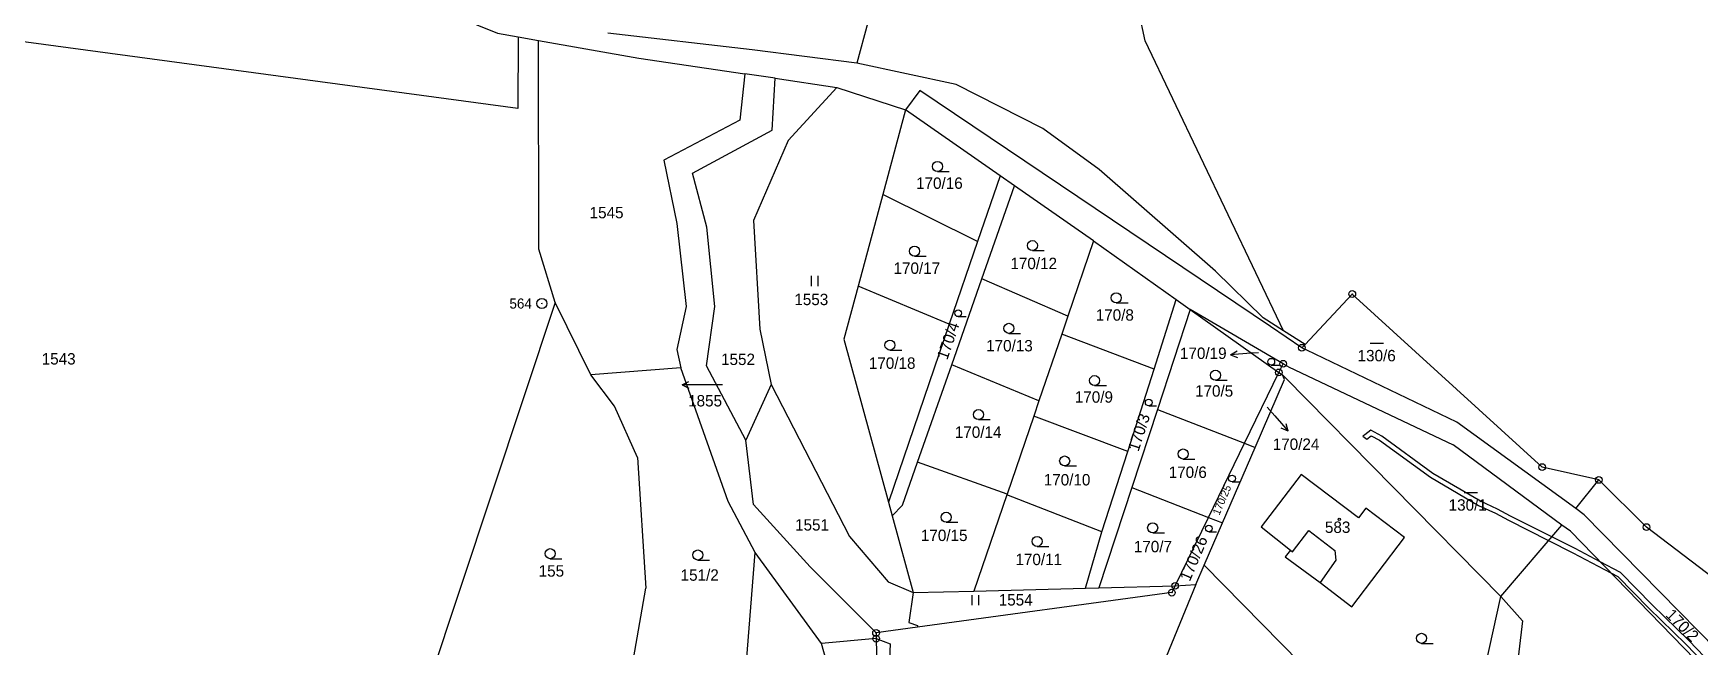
# Model space of a CAD drawing. Extents: x -820725 to -814908, y -1038210 to -1035296.
# Drawn here: x -817843 to -817594.6, y -1036816.1 to -1036724.6 of the extents above; entities that cross this region are included whole.
import ezdxf
from ezdxf.enums import TextEntityAlignment as Align

# ---------------------------------------------------------------- set-up
doc = ezdxf.new("R2010")
doc.units = 0
doc.header["$MEASUREMENT"] = 0
doc.linetypes.add('0_051C', pattern=[0])
for name, color, linetype in [('101', 1, 'CONTINUOUS'), ('1016', 1, 'CONTINUOUS'), ('1029', 1, 'CONTINUOUS'), ('105', 1, 'CONTINUOUS'), ('18', 1, 'CONTINUOUS'), ('21800', 1, 'CONTINUOUS'), ('21900', 1, 'CONTINUOUS'), ('23700', 1, 'CONTINUOUS'), ('304', 1, 'CONTINUOUS'), ('306', 1, 'CONTINUOUS'), ('404', 1, 'CONTINUOUS'), ('802', 1, 'CONTINUOUS'), ('804', 1, 'CONTINUOUS')]:
    doc.layers.add(name, color=color, linetype=linetype)

# ---------------------------------------------------------------- blocks, each defined once
blk = doc.blocks.new('4_02$0')
at = {"layer": '404', "color": 255, "linetype": 'Continuous'}
blk.add_circle((-0.01, 0), 0.175, dxfattribs=at)
blk = doc.blocks.new('1029$1')
at = {"layer": '1029', "color": 6, "linetype": 'Continuous'}
for p, q in [((0, 3), (-0.5, 2)), ((0, 0), (0, 3)), ((0, 3), (0.5, 2))]:
    blk.add_line(p, q, dxfattribs=at)
blk = doc.blocks.new('8_02$6')
at = {"layer": '802', "color": 255, "linetype": 'Continuous'}
for p, q in [((3.02, -0.01), (2.04, 0.49)), ((-2.98, -0.01), (3.02, -0.01)), ((3.02, -0.01), (2.04, -0.51))]:
    blk.add_line(p, q, dxfattribs=at)
blk = doc.blocks.new('3_06$2')
at = {"layer": '306', "color": 255, "linetype": 'Continuous'}
for p, q in [((-0.51, 0), (-0.51, 1.5)), ((0.49, 0), (0.49, 1.5))]:
    blk.add_line(p, q, dxfattribs=at)
blk = doc.blocks.new('3_04$3')
at = {"layer": '304', "color": 255, "linetype": 'Continuous'}
blk.add_line((0.01, 0), (1.76, 0), dxfattribs=at)
blk.add_circle((0.01, 0.75), 0.75, dxfattribs=at)
blk = doc.blocks.new('8_04$7')
at = {"layer": '804', "color": 255, "linetype": 'Continuous'}
blk.add_line((-1.5, 0), (1.5, 0), dxfattribs=at)
blk = doc.blocks.new('1_01$12')
at = {"layer": '101', "color": 3, "linetype": 'Continuous'}
for radius in [0.75, 0.03]:
    blk.add_circle((0, 0), radius, dxfattribs=at)
blk = doc.blocks.new('1_05$13')
at = {"layer": '105', "color": 3, "linetype": 'Continuous'}
for radius in [0.5, 0.0303]:
    blk.add_circle((0, 0), radius, dxfattribs=at)

msp = doc.modelspace()

# ---------------------------------------------------------------- linework, layer by layer
at = {"layer": '1029', "color": 255, "linetype": 'Continuous'}
for p, q in [((-817660.34, -1036772.27), (-817661.5, -1036772.35)), ((-817659.05, -1036780.39), (-817657.91, -1036781.68))]:
    msp.add_line(p, q, dxfattribs=at)
at = {"layer": '21800', "color": 255, "linetype": 'Continuous'}
for p, q in [((-817655.27, -1036801.95), (-817652.83, -1036798.78)), ((-817652.83, -1036798.78), (-817648.97, -1036801.78)), ((-817655.59, -1036801.71), (-817655.27, -1036801.95)), ((-817648.8, -1036803.21), (-817651.15, -1036806.54)), ((-817648.97, -1036801.78), (-817648.8, -1036803.21))]:
    msp.add_line(p, q, dxfattribs=at)
at = {"layer": '21900', "color": 3, "linetype": 'Continuous'}
for p, q in [((-817770.73, -1036725.17), (-817767.73, -1036725.7)), ((-817732.41, -1036731.34), (-817736.94, -1036730.67)), ((-817732.41, -1036731.34), (-817723.23, -1036732.69)), ((-817723.23, -1036732.69), (-817712.96, -1036736.06)), ((-817710.87, -1036733.17), (-817712.96, -1036736.06)), ((-817658.56, -1036768.37), (-817710.87, -1036733.17)), ((-817712.96, -1036736.06), (-817716.36, -1036748.65)), ((-817698.88, -1036745.88), (-817712.96, -1036736.06)), ((-817698.88, -1036745.88), (-817702.23, -1036755.69)), ((-817696.71, -1036747.39), (-817698.88, -1036745.88)), ((-817716.36, -1036748.65), (-817720.06, -1036762.32)), ((-817702.23, -1036755.69), (-817716.36, -1036748.65)), ((-817701.58, -1036761.24), (-817696.71, -1036747.39)), ((-817684.95, -1036755.6), (-817696.71, -1036747.39)), ((-817702.23, -1036755.69), (-817706.45, -1036768.02)), ((-817684.95, -1036755.6), (-817688.78, -1036766.81)), ((-817684.95, -1036755.6), (-817672.6, -1036764.35)), ((-817706.08, -1036774.06), (-817701.58, -1036761.24)), ((-817688.78, -1036766.81), (-817701.58, -1036761.24)), ((-817720.06, -1036762.32), (-817722.2, -1036770.23)), ((-817706.45, -1036768.02), (-817720.06, -1036762.32)), ((-817646.36, -1036763.51), (-817653.4, -1036771.02)), ((-817618.04, -1036789.32), (-817646.36, -1036763.51)), ((-817765.24, -1036764.76), (-817784.07, -1036821.5)), ((-817759.92, -1036775.57), (-817765.24, -1036764.76)), ((-817675.92, -1036774.72), (-817672.6, -1036764.35)), ((-817670.53, -1036765.82), (-817675.42, -1036780.72)), ((-817672.6, -1036764.35), (-817670.53, -1036765.82)), ((-817670.53, -1036765.82), (-817657.3, -1036775.2)), ((-817656.66, -1036773.91), (-817670.53, -1036765.82)), ((-817706.45, -1036768.02), (-817715.52, -1036794.56)), ((-817688.78, -1036766.81), (-817689.69, -1036769.48)), ((-817653.87, -1036771.52), (-817658.56, -1036768.37)), ((-817653.4, -1036771.02), (-817656.59, -1036769.01)), ((-817722.2, -1036770.23), (-817715.52, -1036794.56)), ((-817689.69, -1036769.48), (-817693.08, -1036779.42)), ((-817675.92, -1036774.72), (-817689.69, -1036769.48)), ((-817653.4, -1036771.02), (-817653.87, -1036771.52)), ((-817653.13, -1036771.87), (-817653.87, -1036771.52)), ((-817657.3, -1036775.2), (-817656.66, -1036773.91)), ((-817655.89, -1036774.36), (-817656.66, -1036773.91)), ((-817630.75, -1036782.63), (-817653.13, -1036771.87)), ((-817746.51, -1036774.53), (-817759.92, -1036775.57)), ((-817756.4, -1036780.26), (-817759.92, -1036775.57)), ((-817739.45, -1036794.47), (-817746.51, -1036774.53)), ((-817711.18, -1036788.57), (-817706.08, -1036774.06)), ((-817693.08, -1036779.42), (-817706.08, -1036774.06)), ((-817679.85, -1036786.99), (-817675.92, -1036774.72)), ((-817662.43, -1036785.78), (-817657.3, -1036775.2)), ((-817660.83, -1036786.4), (-817656.44, -1036776.27)), ((-817657.3, -1036775.2), (-817656.76, -1036775.58)), ((-817656.44, -1036776.27), (-817656.76, -1036775.58)), ((-817656.32, -1036775.99), (-817656.76, -1036775.58)), ((-817624.2, -1036808.63), (-817656.32, -1036775.99)), ((-817655.89, -1036774.36), (-817631.32, -1036786.02)), ((-817733, -1036777), (-817736.77, -1036785.32)), ((-817752.94, -1036787.9), (-817756.4, -1036780.26)), ((-817693.08, -1036779.42), (-817693.87, -1036781.75)), ((-817675.42, -1036780.72), (-817679.25, -1036792.38)), ((-817675.42, -1036780.72), (-817662.43, -1036785.78)), ((-817693.87, -1036781.75), (-817697.84, -1036793.35)), ((-817679.85, -1036786.99), (-817693.87, -1036781.75)), ((-817613.03, -1036795.51), (-817630.75, -1036782.63)), ((-817667.8, -1036796.82), (-817662.43, -1036785.78)), ((-817665.71, -1036797.63), (-817660.83, -1036786.4)), ((-817662.43, -1036785.78), (-817660.83, -1036786.4)), ((-817615.11, -1036797.96), (-817631.32, -1036786.02)), ((-817752.94, -1036787.9), (-817751.72, -1036807.37)), ((-817713.45, -1036795.02), (-817711.18, -1036788.57)), ((-817697.84, -1036793.35), (-817711.18, -1036788.57)), ((-817683.69, -1036799), (-817679.85, -1036786.99)), ((-817653.97, -1036790.41), (-817659.92, -1036798.25)), ((-817645.43, -1036796.89), (-817653.97, -1036790.41)), ((-817609.58, -1036791.24), (-817618.04, -1036789.32)), ((-817613.03, -1036795.51), (-817609.58, -1036791.24)), ((-817602.48, -1036798.27), (-817609.58, -1036791.24)), ((-817697.87, -1036793.45), (-817702.77, -1036807.81)), ((-817697.84, -1036793.35), (-817697.87, -1036793.45)), ((-817683.69, -1036799), (-817697.87, -1036793.45)), ((-817679.25, -1036792.38), (-817684.16, -1036807.33)), ((-817679.25, -1036792.38), (-817667.8, -1036796.82)), ((-817735.41, -1036802.05), (-817739.45, -1036794.47)), ((-817715.52, -1036794.56), (-817714.97, -1036796.57)), ((-817714.97, -1036796.57), (-817713.45, -1036795.02)), ((-817644.35, -1036795.45), (-817645.43, -1036796.89)), ((-817638.58, -1036799.82), (-817644.35, -1036795.45)), ((-817611.77, -1036796.43), (-817613.03, -1036795.51)), ((-817714.97, -1036796.57), (-817711.82, -1036808.04)), ((-817672.77, -1036807.04), (-817667.8, -1036796.82)), ((-817668.45, -1036803.95), (-817665.71, -1036797.63)), ((-817667.8, -1036796.82), (-817665.71, -1036797.63)), ((-817659.92, -1036798.25), (-817655.59, -1036801.71)), ((-817624.2, -1036808.63), (-817615.11, -1036797.96)), ((-817613.83, -1036798.9), (-817615.11, -1036797.96)), ((-817577.27, -1036831.59), (-817611.77, -1036796.43)), ((-817587.73, -1036809.53), (-817602.48, -1036798.27)), ((-817686.16, -1036807.38), (-817683.69, -1036799)), ((-817646.42, -1036810.15), (-817638.58, -1036799.82)), ((-817578.82, -1036834.85), (-817613.83, -1036798.9)), ((-817737.12, -1036823.89), (-817735.41, -1036802.05)), ((-817725.49, -1036815.64), (-817735.41, -1036802.05)), ((-817655.59, -1036801.71), (-817656.35, -1036802.69)), ((-817656.35, -1036802.69), (-817651.15, -1036806.54)), ((-817669.69, -1036806.82), (-817668.45, -1036803.95)), ((-817632.12, -1036840.84), (-817668.45, -1036803.95)), ((-817753.87, -1036819.93), (-817751.72, -1036807.37)), ((-817711.82, -1036808.04), (-817702.77, -1036807.81)), ((-817673.26, -1036808.05), (-817711.19, -1036813.22)), ((-817702.77, -1036807.81), (-817686.16, -1036807.38)), ((-817686.16, -1036807.38), (-817684.16, -1036807.33)), ((-817684.16, -1036807.33), (-817672.77, -1036807.04)), ((-817669.69, -1036806.82), (-817682.31, -1036837.65)), ((-817672.77, -1036807.04), (-817673.26, -1036808.05)), ((-817672.77, -1036807.04), (-817669.69, -1036806.82)), ((-817651.15, -1036806.54), (-817646.42, -1036810.15)), ((-817630.36, -1036836.68), (-817624.2, -1036808.63)), ((-817624.2, -1036808.63), (-817620.97, -1036812.26)), ((-817711.19, -1036813.22), (-817717.37, -1036814.06)), ((-817620.97, -1036812.26), (-817623.97, -1036837.7)), ((-817717.36, -1036814.91), (-817725.49, -1036815.64)), ((-817723.23, -1036823.76), (-817725.49, -1036815.64)), ((-817717.37, -1036814.06), (-817717.36, -1036814.91)), ((-817717.36, -1036814.91), (-817717.06, -1036826.49)), ((-817717.36, -1036814.91), (-817715.28, -1036815.66)), ((-817715.28, -1036815.66), (-817716.17, -1036836.93))]:
    msp.add_line(p, q, dxfattribs=at)
for points in [[(-817692.29, -1036650.56), (-817698.07, -1036657.44), (-817708.95, -1036668.19), (-817714.47, -1036681.67), (-817713.26, -1036690.26), (-817713.24, -1036707.05), (-817714.75, -1036713), (-817716.95, -1036716.89), (-817720.24, -1036729.11)], [(-817656.59, -1036769.01), (-817677.23, -1036725.77), (-817678.2, -1036721.38), (-817677.98, -1036705.24), (-817682.32, -1036696.75), (-817689.89, -1036685.58), (-817679.16, -1036680.07), (-817677.42, -1036673.01), (-817678.99, -1036660.93), (-817692.29, -1036650.56)], [(-817946.99, -1036656.61), (-817940.84, -1036658.27), (-817922.2, -1036664.76), (-817773.84, -1036724.63), (-817770.73, -1036725.17)], [(-817770.73, -1036725.17), (-817770.8, -1036735.84), (-817925.57, -1036714.92)], [(-817767.73, -1036725.7), (-817752.73, -1036728.34), (-817736.94, -1036730.67)], [(-817765.24, -1036764.76), (-817767.65, -1036756.81), (-817767.73, -1036725.7)], [(-817720.24, -1036729.11), (-817735.86, -1036727.08), (-817757.35, -1036724.59)], [(-817656.59, -1036769.01), (-817659.67, -1036767.05), (-817666.76, -1036760.11), (-817684.1, -1036744.92), (-817692.49, -1036738.83), (-817705.41, -1036732.29), (-817720.24, -1036729.11)], [(-817736.94, -1036730.67), (-817737.7, -1036737.57), (-817749.04, -1036743.53), (-817747.09, -1036753), (-817745.71, -1036765.38), (-817747.09, -1036771.8), (-817746.51, -1036774.53)], [(-817736.77, -1036785.32), (-817742.68, -1036774.23), (-817741.42, -1036765.39), (-817742.62, -1036753.53), (-817744.75, -1036745.5), (-817732.88, -1036739.09), (-817732.41, -1036731.34)], [(-817723.23, -1036732.69), (-817730.47, -1036740.63), (-817735.64, -1036752.54), (-817734.7, -1036768.75), (-817733, -1036777)], [(-817733, -1036777), (-817721.32, -1036799.67), (-817715.59, -1036806.42), (-817711.82, -1036808.04)], [(-817717.37, -1036814.06), (-817727.18, -1036804.18), (-817735.65, -1036794.88), (-817736.77, -1036785.32)], [(-817711.82, -1036808.04), (-817712.51, -1036812.51), (-817711.18, -1036812.97), (-817711.19, -1036813.22)]]:
    msp.add_lwpolyline(points, dxfattribs=at)
at = {"layer": '23700', "color": 255, "linetype": '0_051C'}
msp.add_lwpolyline([(-817590.51, -1036821.09), (-817596.12, -1036815.25), (-817601.63, -1036809.86), (-817606.35, -1036805.06), (-817609.4, -1036803.45), (-817613.14, -1036801.48), (-817616.62, -1036799.73), (-817622.75, -1036796.64), (-817624.7, -1036795.58), (-817627.22, -1036794.41), (-817634.33, -1036790.27), (-817641.93, -1036784.69), (-817643.6, -1036783.83), (-817644.48, -1036784.5), (-817644.76, -1036784.72), (-817644.19, -1036785.16), (-817643.52, -1036784.65), (-817642.31, -1036785.29), (-817634.71, -1036790.85), (-817627.54, -1036795.03), (-817625.02, -1036796.2), (-817623.07, -1036797.26), (-817617.08, -1036800.28), (-817613.46, -1036802.1), (-817607.82, -1036805.07), (-817606.77, -1036805.62), (-817602.13, -1036810.36), (-817596.62, -1036815.75), (-817591.01, -1036821.57)], dxfattribs=at)

# ---------------------------------------------------------------- block references
at = {"layer": '101', "color": 0, "linetype": 'ByBlock'}
msp.add_blockref('1_01$12', (-817767.2, -1036764.93), dxfattribs=at)
at = {"layer": '1029', "color": 0, "linetype": 'ByBlock'}
for p, rotation in [((-817661.5, -1036772.35), 94), ((-817657.91, -1036781.68), 221)]:
    msp.add_blockref('1029$1', p, dxfattribs=dict(at, rotation=rotation))
at = {"layer": '105', "color": 0, "linetype": 'ByBlock'}
for p in [(-817646.36, -1036763.51), (-817653.87, -1036771.52), (-817656.66, -1036773.91), (-817657.3, -1036775.2), (-817618.04, -1036789.32), (-817609.58, -1036791.24), (-817602.48, -1036798.27), (-817673.26, -1036808.05), (-817672.77, -1036807.04), (-817717.37, -1036814.06), (-817717.36, -1036814.91)]:
    msp.add_blockref('1_05$13', p, dxfattribs=at)
at = {"layer": '304', "color": 0, "linetype": 'ByBlock'}
for p in [(-817708.22, -1036745.25), (-817711.64, -1036757.88), (-817694.07, -1036757.04), (-817681.56, -1036764.83), (-817697.57, -1036769.38), (-817715.31, -1036771.88), (-817684.79, -1036777.17), (-817666.77, -1036776.38), (-817702.11, -1036782.25), (-817689.26, -1036789.16), (-817671.59, -1036788.12), (-817706.93, -1036797.56), (-817676.13, -1036799.13), (-817693.37, -1036801.15), (-817765.97, -1036802.98), (-817743.96, -1036803.18), (-817636.04, -1036815.61)]:
    msp.add_blockref('3_04$3', p, dxfattribs=at)
at = {"layer": '304', "color": 0, "linetype": 'ByBlock', "xscale": 0.67, "yscale": 0.67, "zscale": 0.67}
for p in [(-817705.13, -1036766.88), (-817658.44, -1036774.11), (-817676.72, -1036780.2), (-817664.3, -1036791.52), (-817667.76, -1036798.98)]:
    msp.add_blockref('3_04$3', p, dxfattribs=at)
at = {"layer": '306', "color": 0, "linetype": 'ByBlock'}
for p in [(-817726.49, -1036762.32), (-817702.53, -1036809.92)]:
    msp.add_blockref('3_06$2', p, dxfattribs=at)
at = {"layer": '404', "color": 0, "linetype": 'ByBlock'}
msp.add_blockref('4_02$0', (-817648.28, -1036797.13), dxfattribs=at)
at = {"layer": '802', "color": 0, "linetype": 'ByBlock', "rotation": 180}
msp.add_blockref('8_02$6', (-817743.26, -1036777.05), dxfattribs=at)
at = {"layer": '804', "color": 0, "linetype": 'ByBlock', "xscale": 0.67, "yscale": 0.67, "zscale": 0.67}
for p in [(-817642.7, -1036770.82), (-817628.67, -1036793.13)]:
    msp.add_blockref('8_04$7', p, dxfattribs=at)

# ---------------------------------------------------------------- texts
at = {"layer": '1016', "color": 174, "linetype": 'Continuous'}
msp.add_text('564', height=1.5, dxfattribs=at).set_placement((-817768.7, -1036764.93), align=Align.MIDDLE_RIGHT)
at = {"layer": '18', "color": 255, "linetype": 'Continuous'}
for s, p in [('170/16', (-817707.93, -1036748.34)), ('170/17', (-817711.29, -1036761.02)), ('170/12', (-817693.86, -1036760.31)), ('170/8', (-817681.77, -1036768)), ('170/13', (-817697.48, -1036772.58)), ('170/18', (-817714.97, -1036775.18)), ('130/6', (-817642.72, -1036774.06)), ('170/9', (-817684.89, -1036780.23)), ('170/5', (-817666.96, -1036779.33)), ('170/14', (-817702.15, -1036785.47)), ('170/10', (-817688.89, -1036792.57)), ('170/6', (-817670.89, -1036791.45)), ('130/1', (-817629.14, -1036796.33)), ('170/15', (-817707.21, -1036800.86)), ('583', (-817648.54, -1036799.65)), ('170/7', (-817676.09, -1036802.54)), ('170/11', (-817693.11, -1036804.45)), ('155', (-817765.79, -1036806.17)), ('151/2', (-817743.67, -1036806.78))]:
    msp.add_text(s, height=1.7, dxfattribs=at).set_placement(p, align=Align.BOTTOM_CENTER)
for s, p in [('1545', (-817757.56, -1036751.37)), ('1553', (-817727.03, -1036764.32)), ('1543', (-817839.27, -1036773.18)), ('1552', (-817737.96, -1036773.25)), ('1855', (-817742.87, -1036779.43)), ('1551', (-817726.92, -1036797.94)), ('1554', (-817696.55, -1036809.12))]:
    msp.add_text(s, height=1.7, dxfattribs=at).set_placement(p, align=Align.MIDDLE_CENTER)
for s, height, rotation, p in [('170/4', 1.7, 71, (-817705.35, -1036770.92)), ('170/3', 1.7, 72, (-817676.88, -1036784.56)), ('170/25', 1.14, 67, (-817664.96, -1036794.57)), ('170/26', 1.7, 67, (-817668.76, -1036803.48)), ('170/2', 1.7, 315, (-817598.09, -1036813.86))]:
    msp.add_text(s, height=height, rotation=rotation, dxfattribs=at).set_placement(p, align=Align.BOTTOM_CENTER)
msp.add_text('170/19', height=1.7, dxfattribs=at).set_placement((-817665.1, -1036771.5), align=Align.TOP_RIGHT)
msp.add_text('170/24', height=1.7, dxfattribs=at).set_placement((-817658.22, -1036785.06), align=Align.TOP_LEFT)

doc.saveas('drawing.dxf')
